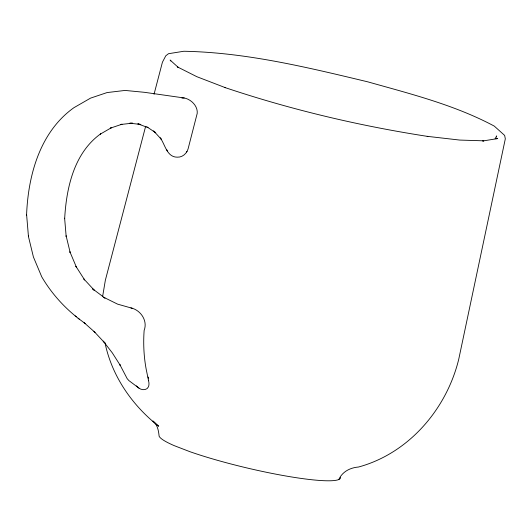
<?xml version="1.0" encoding="UTF-8"?>
<svg xmlns="http://www.w3.org/2000/svg" width="532" height="532" viewBox="0 0 532 532"><rect width="100%" height="100%" fill="white"/><g stroke="black" fill="none" stroke-linecap="round" stroke-linejoin="round"><path stroke-width="0.8" d="M26.64 215.114L26.6 214.589C28.163 175.075 40.08 131.796 73.888 107.71L90.586 98.114L107.078 92.568L125.067 90.433L144.485 92.315L184.245 97.988C191.081 99.311 197.924 106.021 197.219 113.356L188.075 148.927C186.712 153.655 182.263 157.519 177.183 157.173C166.722 157.166 165.126 144.318 160.199 137.828M102.583 296.75L105.343 280.278L145.635 126.343M154.034 94.277L162.426 62.211L165.785 55.787L168.531 53.699L183.813 51.258C246.163 52.429 307.27 67.365 367.625 81.802C410.624 93.911 454.634 104.924 494.275 126.104L504.655 135.434L505.314 138.845L458.737 359.266C446.574 409.088 408.829 453.317 358.515 467.023C350.262 467.668 342.362 471.618 338.817 479.498M496.276 137.043L496.675 135.926L495.093 138.812M130.899 307.908C140.481 309.937 147.969 320.616 144.139 330.419A143.208 115.644 -66.6 0 0 146.187 369.228L148.9 382.468A16.113 7.714 56.1 0 1 148.421 386.87C146.839 390.481 141.658 390.302 138.972 388.141L128.91 380.606L127.175 378.644L119.82 364.586L120.372 365.531L112.312 352.882L103.228 341.125L104.019 342.129L94.011 331.389L94.995 332.36L84.123 322.698L85.273 323.616L78.104 318.236M187.005 151.374L186.506 151.587L186.692 151.979M496.556 138.752L497.719 138.559L482.73 141.007L483.807 140.827L459.741 140.069L427.169 136.332L427.854 136.438C358.94 125.798 290.824 109.659 224.71 87.461L225.428 87.7L196.833 76.688L177.641 67.019L178.553 67.677L170.127 60.056L170.872 60.987M181.891 98.074L184.245 97.988M132.614 308.387L117.585 304.138L103.68 297.268L104.977 298.106L92.508 288.763L94.649 290.652L83.87 278.987L84.648 279.972L75.877 266.279L76.415 267.204L69.898 251.789L70.191 252.614L66.114 235.822L66.168 236.494L64.625 218.193L64.665 218.719C66.374 187.783 74.054 152.91 100.781 133.758L100.282 134.137L111.294 127.766L110.476 128.106L122.021 124.222L120.924 124.461L132.501 123.165L129.795 123.198L140.854 124.468L137.848 123.863L148.029 127.574M146.712 126.729L155.736 132.774L154.593 131.863M138.972 388.141L136.338 385.886M26.6 214.589L28.455 236.567L33.416 256.996L41.749 276.84C50.7 292.128 62.543 305.687 76.322 316.806M75.165 315.888L79.268 319.153M153.588 130.872L161.143 139.091L160.378 138.12M147.996 376.988L148.674 378.292M166.676 149.525L167.254 150.955M104.95 342.542C111.747 375.918 132.122 405.377 158.709 426.238L152.943 421.031C157.532 424.616 158.589 430.727 159.115 436.173A93.28 11.85 13.3 0 0 174.25 445.656L189.891 451.681A93.28 11.85 13.3 0 0 287.273 476.24A93.28 11.85 13.3 0 0 340.56 477.523M148.627 380.181L148.707 380.713M28.402 235.895L28.455 236.567"/></g></svg>
